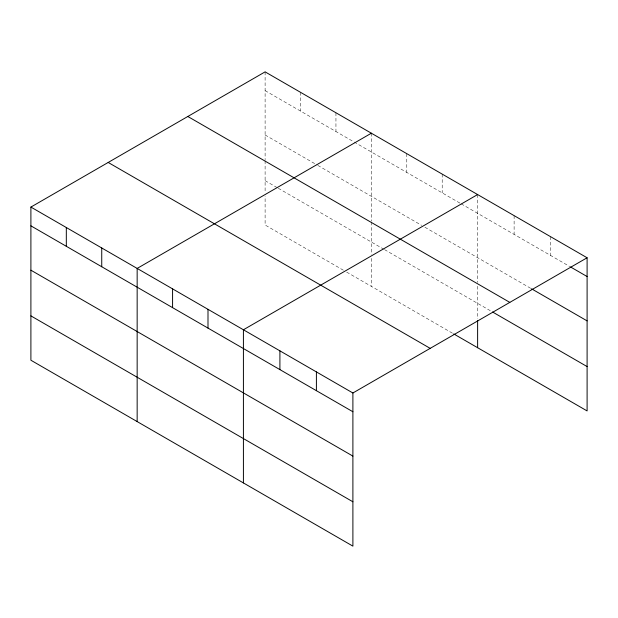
<?xml version="1.0" encoding="UTF-8"?>
<svg xmlns="http://www.w3.org/2000/svg" width="618" height="618" viewBox="0 0 618 618"><rect width="100%" height="100%" fill="white"/><g stroke="black" fill="none" stroke-linecap="round" stroke-linejoin="round"><path stroke-width="0.46" stroke-dasharray="3.09 2.32" d="M265.107 90.63L460.325 203.337M461.144 203.816L569.68 266.474M265.107 134.979L316.995 164.936M317.822 165.415L421.607 225.338M424.906 227.239L530.7 288.32M265.107 180.672L277.459 187.802M278.285 188.281L383.716 249.154M384.543 249.626L491.719 311.503M343.353 270.197L265.107 225.014L265.107 196.091M346.652 272.098L452.909 333.45M550.607 236.702L550.607 255.466M514.114 215.628L514.114 234.392M477.621 194.562L477.621 282.426M477.621 286.234L477.621 318.788M442.202 174.114L442.202 192.878M406.783 153.658L406.783 172.43M371.364 133.21L371.364 221.074M371.364 222.024L371.364 254.546M371.364 258.409L371.364 286.366M335.945 112.762L335.945 131.526M300.526 92.314L300.526 111.078M265.107 71.866L265.107 159.73M265.107 160.68L265.107 192.237"/><path stroke-width="0.93" d="M30.9 207.076L352.893 392.986L352.893 546.134L30.9 360.232L30.9 207.076L265.107 71.866L587.1 257.768L587.1 410.924L453.736 333.921M371.364 133.21L137.157 268.428L137.157 421.584M477.621 194.562L243.415 329.773L243.415 482.928M352.893 392.986L587.1 257.768M570.514 266.953L587.1 276.532M531.534 288.799L587.1 320.881M187.818 116.485L509.811 302.387M492.554 311.982L587.1 366.574M108.189 162.457L430.182 348.359M30.9 225.848L352.893 411.75M30.9 270.19L352.893 456.099M30.9 315.883L352.893 501.785M477.621 320.719L477.621 347.71M316.401 371.912L316.401 390.676M279.908 350.846L279.908 369.61M207.996 309.324L207.996 328.096M172.577 288.876L172.577 307.64M101.738 247.98L101.738 266.744M66.319 227.532L66.319 246.296"/></g></svg>
